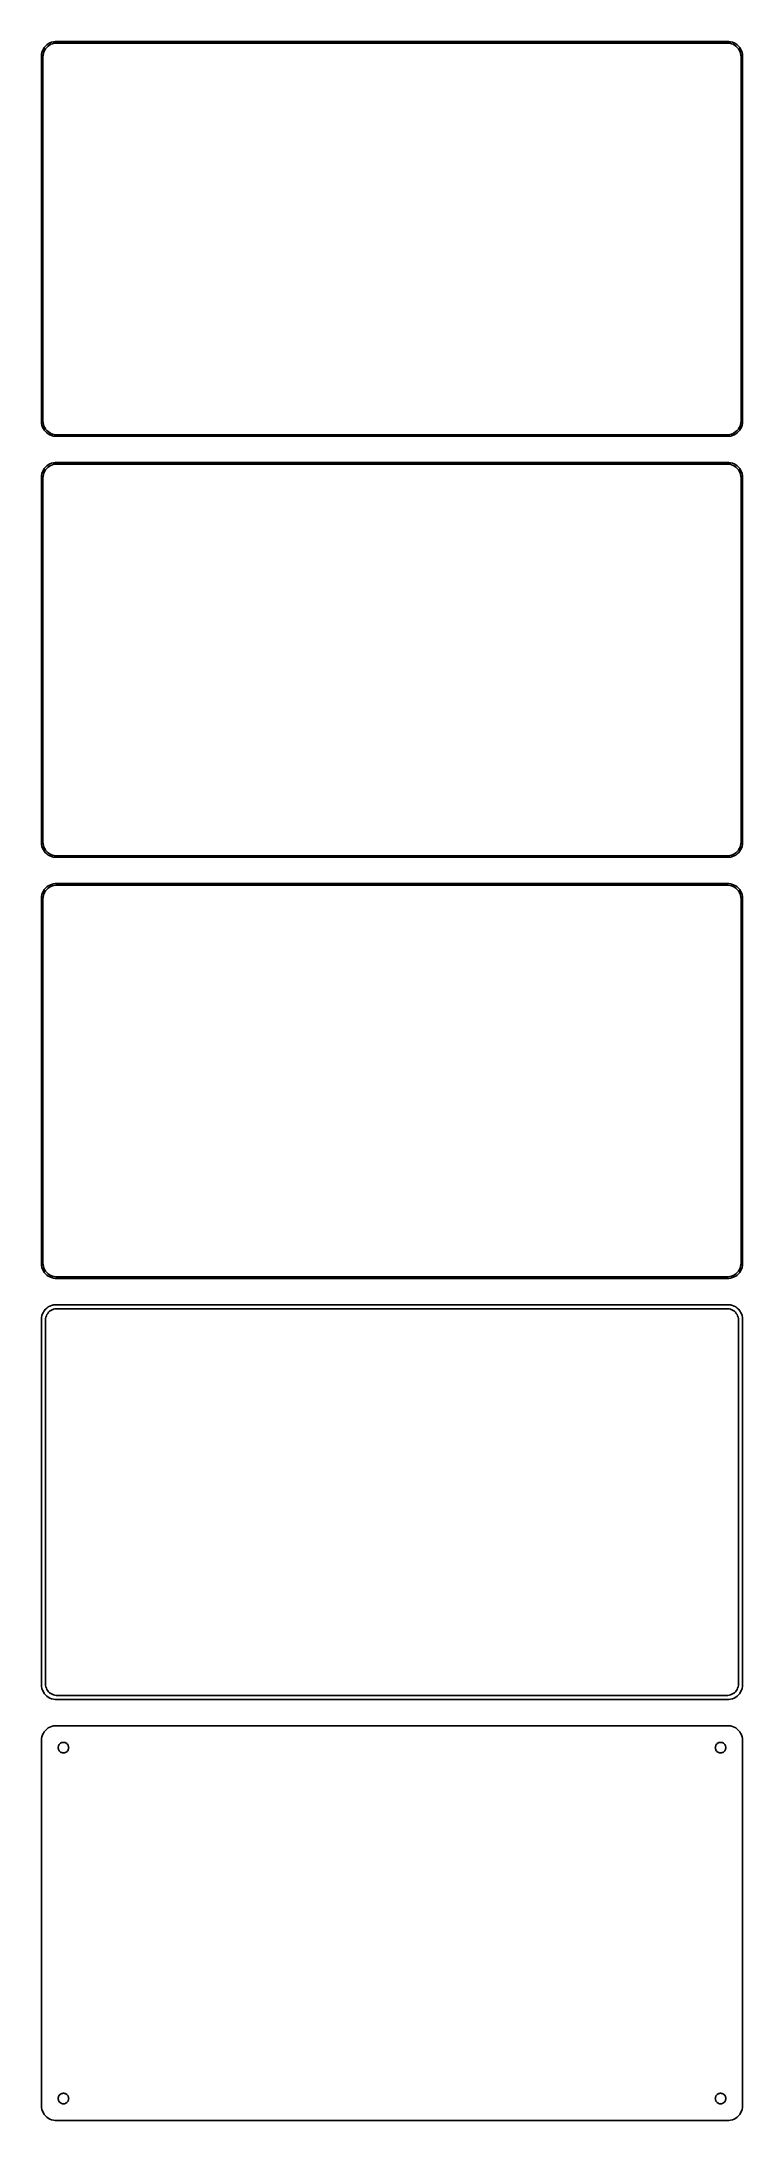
# Model space of a CAD drawing. Header units: metres. Extents: x -120 to 120, y 509 to 1219.
import ezdxf

# ---------------------------------------------------------------- set-up
doc = ezdxf.new("R2010")
doc.units = ezdxf.units.M

msp = doc.modelspace()

# ---------------------------------------------------------------- linework, layer by layer
for p, q in [((-119.649, 1216.34), (-119.843, 1215.74)), ((-119.382, 1216.91), (-119.649, 1216.34)), ((-119.045, 1217.44), (-119.382, 1216.91)), ((-119.351, 1215.43), (-119.166, 1216)), ((-119.166, 1216), (-118.912, 1216.54)), ((-118.645, 1217.92), (-119.045, 1217.44)), ((-118.912, 1216.54), (-118.593, 1217.04)), ((-118.187, 1218.35), (-118.645, 1217.92)), ((-118.593, 1217.04), (-118.213, 1217.5)), ((-118.213, 1217.5), (-117.778, 1217.91)), ((-117.679, 1218.72), (-118.187, 1218.35)), ((-117.778, 1217.91), (-117.295, 1218.26)), ((-117.129, 1219.02), (-117.679, 1218.72)), ((-117.295, 1218.26), (-116.772, 1218.55)), ((-116.545, 1219.26), (-117.129, 1219.02)), ((-116.772, 1218.55), (-116.218, 1218.77)), ((-115.937, 1219.41), (-116.545, 1219.26)), ((-116.218, 1218.77), (-115.64, 1218.92)), ((-115.314, 1219.49), (-115.937, 1219.41)), ((-115.64, 1218.92), (-115.048, 1218.99)), ((115.314, 1219.49), (-115.314, 1219.49)), ((-115.048, 1218.99), (115.048, 1218.99)), ((115.048, 1218.99), (115.64, 1218.92)), ((115.937, 1219.41), (115.314, 1219.49)), ((115.64, 1218.92), (116.218, 1218.77)), ((116.545, 1219.26), (115.937, 1219.41)), ((116.218, 1218.77), (116.772, 1218.55)), ((117.129, 1219.02), (116.545, 1219.26)), ((116.772, 1218.55), (117.295, 1218.26)), ((117.679, 1218.72), (117.129, 1219.02)), ((117.295, 1218.26), (117.778, 1217.91)), ((118.187, 1218.35), (117.679, 1218.72)), ((117.778, 1217.91), (118.213, 1217.5)), ((118.645, 1217.92), (118.187, 1218.35)), ((118.213, 1217.5), (118.593, 1217.04)), ((118.593, 1217.04), (118.912, 1216.54)), ((119.045, 1217.44), (118.645, 1217.92)), ((118.912, 1216.54), (119.166, 1216)), ((119.382, 1216.91), (119.045, 1217.44)), ((119.166, 1216), (119.351, 1215.43)), ((119.649, 1216.34), (119.382, 1216.91)), ((119.843, 1215.74), (119.649, 1216.34)), ((-119.961, 1215.13), (-120, 1214.5)), ((-120, 1214.5), (-120, 1089.5)), ((-119.843, 1215.74), (-119.961, 1215.13)), ((-119.5, 1214.25), (-119.463, 1214.85)), ((-119.5, 1089.75), (-119.5, 1214.25)), ((-119.463, 1214.85), (-119.351, 1215.43)), ((119.351, 1215.43), (119.463, 1214.85)), ((119.463, 1214.85), (119.5, 1214.25)), ((119.5, 1214.25), (119.5, 1089.75)), ((119.961, 1215.13), (119.843, 1215.74)), ((120, 1214.5), (119.961, 1215.13)), ((120, 1089.5), (120, 1214.5)), ((-120, 1089.5), (-119.961, 1088.87)), ((-119.961, 1088.87), (-119.843, 1088.26)), ((-119.843, 1088.26), (-119.649, 1087.66)), ((-119.463, 1089.15), (-119.5, 1089.75)), ((-119.351, 1088.57), (-119.463, 1089.15)), ((-119.166, 1088), (-119.351, 1088.57)), ((-118.912, 1087.46), (-119.166, 1088)), ((119.166, 1088), (118.912, 1087.46)), ((119.351, 1088.57), (119.166, 1088)), ((119.463, 1089.15), (119.351, 1088.57)), ((119.5, 1089.75), (119.463, 1089.15)), ((119.649, 1087.66), (119.843, 1088.26)), ((119.843, 1088.26), (119.961, 1088.87)), ((119.961, 1088.87), (120, 1089.5)), ((-119.649, 1087.66), (-119.382, 1087.09)), ((-119.382, 1087.09), (-119.045, 1086.56)), ((-119.045, 1086.56), (-118.645, 1086.08)), ((-118.593, 1086.96), (-118.912, 1087.46)), ((-118.645, 1086.08), (-118.187, 1085.65)), ((-118.213, 1086.5), (-118.593, 1086.96)), ((-117.778, 1086.09), (-118.213, 1086.5)), ((-118.187, 1085.65), (-117.679, 1085.28)), ((-117.295, 1085.74), (-117.778, 1086.09)), ((-117.679, 1085.28), (-117.129, 1084.98)), ((-116.772, 1085.45), (-117.295, 1085.74)), ((-117.129, 1084.98), (-116.545, 1084.74)), ((-116.218, 1085.23), (-116.772, 1085.45)), ((-116.545, 1084.74), (-115.937, 1084.59)), ((-115.64, 1085.08), (-116.218, 1085.23)), ((-115.937, 1084.59), (-115.314, 1084.51)), ((-115.048, 1085.01), (-115.64, 1085.08)), ((-115.314, 1084.51), (115.314, 1084.51)), ((115.048, 1085.01), (-115.048, 1085.01)), ((115.64, 1085.08), (115.048, 1085.01)), ((115.314, 1084.51), (115.937, 1084.59)), ((116.218, 1085.23), (115.64, 1085.08)), ((115.937, 1084.59), (116.545, 1084.74)), ((116.772, 1085.45), (116.218, 1085.23)), ((116.545, 1084.74), (117.129, 1084.98)), ((117.295, 1085.74), (116.772, 1085.45)), ((117.129, 1084.98), (117.679, 1085.28)), ((117.778, 1086.09), (117.295, 1085.74)), ((117.679, 1085.28), (118.187, 1085.65)), ((118.213, 1086.5), (117.778, 1086.09)), ((118.187, 1085.65), (118.645, 1086.08)), ((118.593, 1086.96), (118.213, 1086.5)), ((118.912, 1087.46), (118.593, 1086.96)), ((118.645, 1086.08), (119.045, 1086.56)), ((119.045, 1086.56), (119.382, 1087.09)), ((119.382, 1087.09), (119.649, 1087.66)), ((-118.645, 1073.92), (-119.045, 1073.44)), ((-118.187, 1074.35), (-118.645, 1073.92)), ((-118.213, 1073.5), (-117.778, 1073.91)), ((-117.679, 1074.72), (-118.187, 1074.35)), ((-117.778, 1073.91), (-117.295, 1074.26)), ((-117.129, 1075.02), (-117.679, 1074.72)), ((-117.295, 1074.26), (-116.772, 1074.55)), ((-116.545, 1075.26), (-117.129, 1075.02)), ((-116.772, 1074.55), (-116.218, 1074.77)), ((-115.937, 1075.41), (-116.545, 1075.26)), ((-116.218, 1074.77), (-115.64, 1074.92)), ((-115.314, 1075.49), (-115.937, 1075.41)), ((-115.64, 1074.92), (-115.048, 1074.99)), ((115.314, 1075.49), (-115.314, 1075.49)), ((-115.048, 1074.99), (115.048, 1074.99)), ((115.048, 1074.99), (115.64, 1074.92)), ((115.937, 1075.41), (115.314, 1075.49)), ((115.64, 1074.92), (116.218, 1074.77)), ((116.545, 1075.26), (115.937, 1075.41)), ((116.218, 1074.77), (116.772, 1074.55)), ((117.129, 1075.02), (116.545, 1075.26)), ((116.772, 1074.55), (117.295, 1074.26)), ((117.679, 1074.72), (117.129, 1075.02)), ((117.295, 1074.26), (117.778, 1073.91)), ((118.187, 1074.35), (117.679, 1074.72)), ((117.778, 1073.91), (118.213, 1073.5)), ((118.645, 1073.92), (118.187, 1074.35)), ((119.045, 1073.44), (118.645, 1073.92)), ((-119.961, 1071.13), (-120, 1070.5)), ((-120, 1070.5), (-120, 945.5)), ((-119.843, 1071.74), (-119.961, 1071.13)), ((-119.649, 1072.34), (-119.843, 1071.74)), ((-119.382, 1072.91), (-119.649, 1072.34)), ((-119.5, 1070.25), (-119.463, 1070.85)), ((-119.5, 945.75), (-119.5, 1070.25)), ((-119.463, 1070.85), (-119.351, 1071.43)), ((-119.045, 1073.44), (-119.382, 1072.91)), ((-119.351, 1071.43), (-119.166, 1072)), ((-119.166, 1072), (-118.912, 1072.54)), ((-118.912, 1072.54), (-118.593, 1073.04)), ((-118.593, 1073.04), (-118.213, 1073.5)), ((118.213, 1073.5), (118.593, 1073.04)), ((118.593, 1073.04), (118.912, 1072.54)), ((118.912, 1072.54), (119.166, 1072)), ((119.382, 1072.91), (119.045, 1073.44)), ((119.166, 1072), (119.351, 1071.43)), ((119.351, 1071.43), (119.463, 1070.85)), ((119.649, 1072.34), (119.382, 1072.91)), ((119.463, 1070.85), (119.5, 1070.25)), ((119.5, 1070.25), (119.5, 945.75)), ((119.843, 1071.74), (119.649, 1072.34)), ((119.961, 1071.13), (119.843, 1071.74)), ((120, 1070.5), (119.961, 1071.13)), ((120, 945.5), (120, 1070.5)), ((-119.463, 945.155), (-119.5, 945.75)), ((119.5, 945.75), (119.463, 945.155)), ((-120, 945.5), (-119.961, 944.873)), ((-119.961, 944.873), (-119.843, 944.257)), ((-119.843, 944.257), (-119.649, 943.659)), ((-119.649, 943.659), (-119.382, 943.091)), ((-119.351, 944.569), (-119.463, 945.155)), ((-119.382, 943.091), (-119.045, 942.561)), ((-119.166, 944.001), (-119.351, 944.569)), ((-118.912, 943.462), (-119.166, 944.001)), ((-119.045, 942.561), (-118.645, 942.077)), ((-118.593, 942.958), (-118.912, 943.462)), ((-118.645, 942.077), (-118.187, 941.647)), ((-118.213, 942.498), (-118.593, 942.958)), ((-117.778, 942.09), (-118.213, 942.498)), ((-118.187, 941.647), (-117.679, 941.278)), ((-117.295, 941.739), (-117.778, 942.09)), ((-117.679, 941.278), (-117.129, 940.976)), ((-116.772, 941.452), (-117.295, 941.739)), ((-117.129, 940.976), (-116.545, 940.745)), ((-116.218, 941.232), (-116.772, 941.452)), ((-116.545, 940.745), (-115.937, 940.589)), ((-115.64, 941.084), (-116.218, 941.232)), ((-115.937, 940.589), (-115.314, 940.51)), ((-115.048, 941.009), (-115.64, 941.084)), ((-115.314, 940.51), (115.314, 940.51)), ((115.048, 941.009), (-115.048, 941.009)), ((115.64, 941.084), (115.048, 941.009)), ((115.314, 940.51), (115.937, 940.589)), ((116.218, 941.232), (115.64, 941.084)), ((115.937, 940.589), (116.545, 940.745)), ((116.772, 941.452), (116.218, 941.232)), ((116.545, 940.745), (117.129, 940.976)), ((117.295, 941.739), (116.772, 941.452)), ((117.129, 940.976), (117.679, 941.278)), ((117.778, 942.09), (117.295, 941.739)), ((117.679, 941.278), (118.187, 941.647)), ((118.213, 942.498), (117.778, 942.09)), ((118.187, 941.647), (118.645, 942.077)), ((118.593, 942.958), (118.213, 942.498)), ((118.912, 943.462), (118.593, 942.958)), ((118.645, 942.077), (119.045, 942.561)), ((119.166, 944.001), (118.912, 943.462)), ((119.045, 942.561), (119.382, 943.091)), ((119.351, 944.569), (119.166, 944.001)), ((119.463, 945.155), (119.351, 944.569)), ((119.382, 943.091), (119.649, 943.659)), ((119.649, 943.659), (119.843, 944.257)), ((119.843, 944.257), (119.961, 944.873)), ((119.961, 944.873), (120, 945.5)), ((-115.937, 931.411), (-116.545, 931.255)), ((-115.314, 931.49), (-115.937, 931.411)), ((115.314, 931.49), (-115.314, 931.49)), ((115.937, 931.411), (115.314, 931.49)), ((116.545, 931.255), (115.937, 931.411)), ((-119.961, 927.127), (-120, 926.5)), ((-120, 926.5), (-120, 801.5)), ((-119.843, 927.743), (-119.961, 927.127)), ((-119.649, 928.341), (-119.843, 927.743)), ((-119.382, 928.909), (-119.649, 928.341)), ((-119.5, 926.25), (-119.463, 926.845)), ((-119.5, 801.75), (-119.5, 926.25)), ((-119.463, 926.845), (-119.351, 927.431)), ((-119.045, 929.439), (-119.382, 928.909)), ((-119.351, 927.431), (-119.166, 927.999)), ((-119.166, 927.999), (-118.912, 928.538)), ((-118.645, 929.923), (-119.045, 929.439)), ((-118.912, 928.538), (-118.593, 929.042)), ((-118.187, 930.353), (-118.645, 929.923)), ((-118.593, 929.042), (-118.213, 929.502)), ((-118.213, 929.502), (-117.778, 929.91)), ((-117.679, 930.722), (-118.187, 930.353)), ((-117.778, 929.91), (-117.295, 930.261)), ((-117.129, 931.024), (-117.679, 930.722)), ((-117.295, 930.261), (-116.772, 930.548)), ((-116.545, 931.255), (-117.129, 931.024)), ((-116.772, 930.548), (-116.218, 930.768)), ((-116.218, 930.768), (-115.64, 930.916)), ((-115.64, 930.916), (-115.048, 930.991)), ((-115.048, 930.991), (115.048, 930.991)), ((115.048, 930.991), (115.64, 930.916)), ((115.64, 930.916), (116.218, 930.768)), ((116.218, 930.768), (116.772, 930.548)), ((117.129, 931.024), (116.545, 931.255)), ((116.772, 930.548), (117.295, 930.261)), ((117.679, 930.722), (117.129, 931.024)), ((117.295, 930.261), (117.778, 929.91)), ((118.187, 930.353), (117.679, 930.722)), ((117.778, 929.91), (118.213, 929.502)), ((118.645, 929.923), (118.187, 930.353)), ((118.213, 929.502), (118.593, 929.042)), ((118.593, 929.042), (118.912, 928.538)), ((119.045, 929.439), (118.645, 929.923)), ((118.912, 928.538), (119.166, 927.999)), ((119.382, 928.909), (119.045, 929.439)), ((119.166, 927.999), (119.351, 927.431)), ((119.351, 927.431), (119.463, 926.845)), ((119.649, 928.341), (119.382, 928.909)), ((119.463, 926.845), (119.5, 926.25)), ((119.5, 926.25), (119.5, 801.75)), ((119.843, 927.743), (119.649, 928.341)), ((119.961, 927.127), (119.843, 927.743)), ((120, 926.5), (119.961, 927.127)), ((120, 801.5), (120, 926.5)), ((-120, 801.5), (-119.961, 800.873)), ((-119.961, 800.873), (-119.843, 800.257)), ((-119.843, 800.257), (-119.649, 799.659)), ((-119.649, 799.659), (-119.382, 799.091)), ((-119.463, 801.155), (-119.5, 801.75)), ((-119.351, 800.569), (-119.463, 801.155)), ((-119.382, 799.091), (-119.045, 798.561)), ((-119.166, 800.001), (-119.351, 800.569)), ((-118.912, 799.462), (-119.166, 800.001)), ((-119.045, 798.561), (-118.645, 798.077)), ((-118.593, 798.958), (-118.912, 799.462)), ((-118.645, 798.077), (-118.187, 797.647)), ((-118.213, 798.498), (-118.593, 798.958)), ((-117.778, 798.09), (-118.213, 798.498)), ((-118.187, 797.647), (-117.679, 797.278)), ((-117.295, 797.739), (-117.778, 798.09)), ((-117.679, 797.278), (-117.129, 796.976)), ((-116.772, 797.452), (-117.295, 797.739)), ((-117.129, 796.976), (-116.545, 796.745)), ((-116.218, 797.232), (-116.772, 797.452)), ((-116.545, 796.745), (-115.937, 796.589)), ((-115.64, 797.084), (-116.218, 797.232)), ((-115.937, 796.589), (-115.314, 796.51)), ((-115.048, 797.009), (-115.64, 797.084)), ((-115.314, 796.51), (115.314, 796.51)), ((115.048, 797.009), (-115.048, 797.009)), ((115.64, 797.084), (115.048, 797.009)), ((115.314, 796.51), (115.937, 796.589)), ((116.218, 797.232), (115.64, 797.084)), ((115.937, 796.589), (116.545, 796.745)), ((116.772, 797.452), (116.218, 797.232)), ((116.545, 796.745), (117.129, 796.976)), ((117.295, 797.739), (116.772, 797.452)), ((117.129, 796.976), (117.679, 797.278)), ((117.778, 798.09), (117.295, 797.739)), ((117.679, 797.278), (118.187, 797.647)), ((118.213, 798.498), (117.778, 798.09)), ((118.187, 797.647), (118.645, 798.077)), ((118.593, 798.958), (118.213, 798.498)), ((118.912, 799.462), (118.593, 798.958)), ((118.645, 798.077), (119.045, 798.561)), ((119.166, 800.001), (118.912, 799.462)), ((119.045, 798.561), (119.382, 799.091)), ((119.351, 800.569), (119.166, 800.001)), ((119.463, 801.155), (119.351, 800.569)), ((119.382, 799.091), (119.649, 799.659)), ((119.5, 801.75), (119.463, 801.155)), ((119.649, 799.659), (119.843, 800.257)), ((119.843, 800.257), (119.961, 800.873)), ((119.961, 800.873), (120, 801.5)), ((-119.961, 783.127), (-120, 782.5)), ((-120, 782.5), (-120, 657.5)), ((-119.843, 783.743), (-119.961, 783.127)), ((-119.649, 784.341), (-119.843, 783.743)), ((-119.382, 784.909), (-119.649, 784.341)), ((-119.045, 785.439), (-119.382, 784.909)), ((-118.645, 785.923), (-119.045, 785.439)), ((-118.187, 786.353), (-118.645, 785.923)), ((-118.619, 782.25), (-118.589, 782.735)), ((-118.619, 657.75), (-118.619, 782.25)), ((-118.589, 782.735), (-118.498, 783.212)), ((-118.498, 783.212), (-118.348, 783.674)), ((-118.348, 783.674), (-118.141, 784.114)), ((-117.679, 786.722), (-118.187, 786.353)), ((-118.141, 784.114), (-117.88, 784.524)), ((-117.88, 784.524), (-117.571, 784.899)), ((-117.129, 787.024), (-117.679, 786.722)), ((-117.571, 784.899), (-117.216, 785.231)), ((-117.216, 785.231), (-116.823, 785.517)), ((-116.545, 787.255), (-117.129, 787.024)), ((-116.823, 785.517), (-116.398, 785.751)), ((-115.937, 787.411), (-116.545, 787.255)), ((-116.398, 785.751), (-115.946, 785.93)), ((-115.946, 785.93), (-115.475, 786.051)), ((-115.314, 787.49), (-115.937, 787.411)), ((-115.475, 786.051), (-114.993, 786.112)), ((115.314, 787.49), (-115.314, 787.49)), ((-114.993, 786.112), (114.993, 786.112)), ((114.993, 786.112), (115.475, 786.051)), ((115.937, 787.411), (115.314, 787.49)), ((115.475, 786.051), (115.946, 785.93)), ((116.545, 787.255), (115.937, 787.411)), ((115.946, 785.93), (116.398, 785.751)), ((116.398, 785.751), (116.823, 785.517)), ((117.129, 787.024), (116.545, 787.255)), ((116.823, 785.517), (117.216, 785.231)), ((117.679, 786.722), (117.129, 787.024)), ((117.216, 785.231), (117.571, 784.899)), ((117.571, 784.899), (117.88, 784.524)), ((118.187, 786.353), (117.679, 786.722)), ((117.88, 784.524), (118.141, 784.114)), ((118.141, 784.114), (118.348, 783.674)), ((118.645, 785.923), (118.187, 786.353)), ((118.348, 783.674), (118.498, 783.212)), ((118.498, 783.212), (118.589, 782.735)), ((118.589, 782.735), (118.619, 782.25)), ((118.619, 782.25), (118.619, 657.75)), ((119.045, 785.439), (118.645, 785.923)), ((119.382, 784.909), (119.045, 785.439)), ((119.649, 784.341), (119.382, 784.909)), ((119.843, 783.743), (119.649, 784.341)), ((119.961, 783.127), (119.843, 783.743)), ((120, 782.5), (119.961, 783.127)), ((120, 657.5), (120, 782.5)), ((-120, 657.5), (-119.961, 656.873)), ((-119.961, 656.873), (-119.843, 656.257)), ((-119.843, 656.257), (-119.649, 655.659)), ((-119.649, 655.659), (-119.382, 655.091)), ((-119.382, 655.091), (-119.045, 654.561)), ((-119.045, 654.561), (-118.645, 654.077)), ((-118.589, 657.265), (-118.619, 657.75)), ((-118.498, 656.788), (-118.589, 657.265)), ((-118.348, 656.326), (-118.498, 656.788)), ((-118.141, 655.886), (-118.348, 656.326)), ((-117.88, 655.476), (-118.141, 655.886)), ((-117.571, 655.101), (-117.88, 655.476)), ((-117.216, 654.769), (-117.571, 655.101)), ((-116.823, 654.483), (-117.216, 654.769)), ((-116.398, 654.249), (-116.823, 654.483)), ((-115.946, 654.07), (-116.398, 654.249)), ((116.398, 654.249), (115.946, 654.07)), ((116.823, 654.483), (116.398, 654.249)), ((117.216, 654.769), (116.823, 654.483)), ((117.571, 655.101), (117.216, 654.769)), ((117.88, 655.476), (117.571, 655.101)), ((118.141, 655.886), (117.88, 655.476)), ((118.348, 656.326), (118.141, 655.886)), ((118.498, 656.788), (118.348, 656.326)), ((118.589, 657.265), (118.498, 656.788)), ((118.619, 657.75), (118.589, 657.265)), ((118.645, 654.077), (119.045, 654.561)), ((119.045, 654.561), (119.382, 655.091)), ((119.382, 655.091), (119.649, 655.659)), ((119.649, 655.659), (119.843, 656.257)), ((119.843, 656.257), (119.961, 656.873)), ((119.961, 656.873), (120, 657.5)), ((-118.645, 654.077), (-118.187, 653.647)), ((-118.187, 653.647), (-117.679, 653.278)), ((-117.679, 653.278), (-117.129, 652.976)), ((-117.129, 652.976), (-116.545, 652.745)), ((-116.545, 652.745), (-115.937, 652.589)), ((-115.475, 653.949), (-115.946, 654.07)), ((-115.937, 652.589), (-115.314, 652.51)), ((-114.993, 653.888), (-115.475, 653.949)), ((-115.314, 652.51), (115.314, 652.51)), ((114.993, 653.888), (-114.993, 653.888)), ((115.475, 653.949), (114.993, 653.888)), ((115.314, 652.51), (115.937, 652.589)), ((115.946, 654.07), (115.475, 653.949)), ((115.937, 652.589), (116.545, 652.745)), ((116.545, 652.745), (117.129, 652.976)), ((117.129, 652.976), (117.679, 653.278)), ((117.679, 653.278), (118.187, 653.647)), ((118.187, 653.647), (118.645, 654.077)), ((-119.649, 640.341), (-119.843, 639.743)), ((-119.382, 640.909), (-119.649, 640.341)), ((-119.045, 641.439), (-119.382, 640.909)), ((-118.645, 641.923), (-119.045, 641.439)), ((-118.187, 642.353), (-118.645, 641.923)), ((-117.679, 642.722), (-118.187, 642.353)), ((-117.129, 643.024), (-117.679, 642.722)), ((-116.545, 643.255), (-117.129, 643.024)), ((-115.937, 643.411), (-116.545, 643.255)), ((-115.314, 643.49), (-115.937, 643.411)), ((115.314, 643.49), (-115.314, 643.49)), ((115.937, 643.411), (115.314, 643.49)), ((116.545, 643.255), (115.937, 643.411)), ((117.129, 643.024), (116.545, 643.255)), ((117.679, 642.722), (117.129, 643.024)), ((118.187, 642.353), (117.679, 642.722)), ((118.645, 641.923), (118.187, 642.353)), ((119.045, 641.439), (118.645, 641.923)), ((119.382, 640.909), (119.045, 641.439)), ((119.649, 640.341), (119.382, 640.909)), ((119.843, 639.743), (119.649, 640.341)), ((-119.961, 639.127), (-120, 638.5)), ((-120, 638.5), (-120, 513.5)), ((-119.843, 639.743), (-119.961, 639.127)), ((-114.3, 636), (-114.286, 636.226)), ((-114.286, 635.774), (-114.3, 636)), ((-114.286, 636.226), (-114.243, 636.448)), ((-114.243, 635.552), (-114.286, 635.774)), ((-114.243, 636.448), (-114.174, 636.663)), ((-114.174, 635.337), (-114.243, 635.552)), ((-114.174, 636.663), (-114.077, 636.867)), ((-114.077, 635.133), (-114.174, 635.337)), ((-114.077, 636.867), (-113.956, 637.058)), ((-113.956, 634.942), (-114.077, 635.133)), ((-113.956, 637.058), (-113.812, 637.232)), ((-113.812, 634.768), (-113.956, 634.942)), ((-113.812, 637.232), (-113.647, 637.387)), ((-113.647, 634.613), (-113.812, 634.768)), ((-113.647, 637.387), (-113.464, 637.52)), ((-113.464, 634.48), (-113.647, 634.613)), ((-113.464, 637.52), (-113.266, 637.629)), ((-113.266, 634.371), (-113.464, 634.48)), ((-113.266, 637.629), (-113.056, 637.712)), ((-113.056, 634.288), (-113.266, 634.371)), ((-113.056, 637.712), (-112.837, 637.768)), ((-112.837, 634.232), (-113.056, 634.288)), ((-112.837, 637.768), (-112.613, 637.796)), ((-112.613, 634.204), (-112.837, 634.232)), ((-112.613, 637.796), (-112.387, 637.796)), ((-112.387, 634.204), (-112.613, 634.204)), ((-112.387, 637.796), (-112.163, 637.768)), ((-112.163, 634.232), (-112.387, 634.204)), ((-112.163, 637.768), (-111.944, 637.712)), ((-111.944, 634.288), (-112.163, 634.232)), ((-111.944, 637.712), (-111.734, 637.629)), ((-111.734, 634.371), (-111.944, 634.288)), ((-111.734, 637.629), (-111.536, 637.52)), ((-111.536, 634.48), (-111.734, 634.371)), ((-111.536, 637.52), (-111.353, 637.387)), ((-111.353, 634.613), (-111.536, 634.48)), ((-111.353, 637.387), (-111.188, 637.232)), ((-111.188, 634.768), (-111.353, 634.613)), ((-111.188, 637.232), (-111.044, 637.058)), ((-111.044, 634.942), (-111.188, 634.768)), ((-111.044, 637.058), (-110.923, 636.867)), ((-110.923, 635.133), (-111.044, 634.942)), ((-110.923, 636.867), (-110.826, 636.663)), ((-110.826, 635.337), (-110.923, 635.133)), ((-110.826, 636.663), (-110.757, 636.448)), ((-110.757, 635.552), (-110.826, 635.337)), ((-110.757, 636.448), (-110.714, 636.226)), ((-110.714, 635.774), (-110.757, 635.552)), ((-110.714, 636.226), (-110.7, 636)), ((-110.7, 636), (-110.714, 635.774)), ((110.7, 636), (110.714, 636.226)), ((110.714, 635.774), (110.7, 636)), ((110.714, 636.226), (110.757, 636.448)), ((110.757, 635.552), (110.714, 635.774)), ((110.757, 636.448), (110.826, 636.663)), ((110.826, 635.337), (110.757, 635.552)), ((110.826, 636.663), (110.923, 636.867)), ((110.923, 635.133), (110.826, 635.337)), ((110.923, 636.867), (111.044, 637.058)), ((111.044, 634.942), (110.923, 635.133)), ((111.044, 637.058), (111.188, 637.232)), ((111.188, 634.768), (111.044, 634.942)), ((111.188, 637.232), (111.353, 637.387)), ((111.353, 634.613), (111.188, 634.768)), ((111.353, 637.387), (111.536, 637.52)), ((111.536, 634.48), (111.353, 634.613)), ((111.536, 637.52), (111.734, 637.629)), ((111.734, 634.371), (111.536, 634.48)), ((111.734, 637.629), (111.944, 637.712)), ((111.944, 634.288), (111.734, 634.371)), ((111.944, 637.712), (112.163, 637.768)), ((112.163, 634.232), (111.944, 634.288)), ((112.163, 637.768), (112.387, 637.796)), ((112.387, 634.204), (112.163, 634.232)), ((112.387, 637.796), (112.613, 637.796)), ((112.613, 634.204), (112.387, 634.204)), ((112.613, 637.796), (112.837, 637.768)), ((112.837, 634.232), (112.613, 634.204)), ((112.837, 637.768), (113.056, 637.712)), ((113.056, 634.288), (112.837, 634.232)), ((113.056, 637.712), (113.266, 637.629)), ((113.266, 634.371), (113.056, 634.288)), ((113.266, 637.629), (113.464, 637.52)), ((113.464, 634.48), (113.266, 634.371)), ((113.464, 637.52), (113.647, 637.387)), ((113.647, 634.613), (113.464, 634.48)), ((113.647, 637.387), (113.812, 637.232)), ((113.812, 634.768), (113.647, 634.613)), ((113.812, 637.232), (113.956, 637.058)), ((113.956, 634.942), (113.812, 634.768)), ((113.956, 637.058), (114.077, 636.867)), ((114.077, 635.133), (113.956, 634.942)), ((114.077, 636.867), (114.174, 636.663)), ((114.174, 635.337), (114.077, 635.133)), ((114.174, 636.663), (114.243, 636.448)), ((114.243, 635.552), (114.174, 635.337)), ((114.243, 636.448), (114.286, 636.226)), ((114.286, 635.774), (114.243, 635.552)), ((114.286, 636.226), (114.3, 636)), ((114.3, 636), (114.286, 635.774)), ((119.961, 639.127), (119.843, 639.743)), ((120, 638.5), (119.961, 639.127)), ((120, 513.5), (120, 638.5)), ((-120, 513.5), (-119.961, 512.873)), ((-119.961, 512.873), (-119.843, 512.257)), ((-119.843, 512.257), (-119.649, 511.659)), ((-114.3, 516), (-114.286, 516.226)), ((-114.286, 515.774), (-114.3, 516)), ((-114.286, 516.226), (-114.243, 516.448)), ((-114.243, 515.552), (-114.286, 515.774)), ((-114.243, 516.448), (-114.174, 516.663)), ((-114.174, 515.337), (-114.243, 515.552)), ((-114.174, 516.663), (-114.077, 516.867)), ((-114.077, 515.133), (-114.174, 515.337)), ((-114.077, 516.867), (-113.956, 517.058)), ((-113.956, 514.942), (-114.077, 515.133)), ((-113.956, 517.058), (-113.812, 517.232)), ((-113.812, 514.768), (-113.956, 514.942)), ((-113.812, 517.232), (-113.647, 517.387)), ((-113.647, 514.613), (-113.812, 514.768)), ((-113.647, 517.387), (-113.464, 517.52)), ((-113.464, 514.48), (-113.647, 514.613)), ((-113.464, 517.52), (-113.266, 517.629)), ((-113.266, 514.371), (-113.464, 514.48)), ((-113.266, 517.629), (-113.056, 517.712)), ((-113.056, 514.288), (-113.266, 514.371)), ((-113.056, 517.712), (-112.837, 517.768)), ((-112.837, 514.232), (-113.056, 514.288)), ((-112.837, 517.768), (-112.613, 517.796)), ((-112.613, 514.204), (-112.837, 514.232)), ((-112.613, 517.796), (-112.387, 517.796)), ((-112.387, 514.204), (-112.613, 514.204)), ((-112.387, 517.796), (-112.163, 517.768)), ((-112.163, 514.232), (-112.387, 514.204)), ((-112.163, 517.768), (-111.944, 517.712)), ((-111.944, 514.288), (-112.163, 514.232)), ((-111.944, 517.712), (-111.734, 517.629)), ((-111.734, 514.371), (-111.944, 514.288)), ((-111.734, 517.629), (-111.536, 517.52)), ((-111.536, 514.48), (-111.734, 514.371)), ((-111.536, 517.52), (-111.353, 517.387)), ((-111.353, 514.613), (-111.536, 514.48)), ((-111.353, 517.387), (-111.188, 517.232)), ((-111.188, 514.768), (-111.353, 514.613)), ((-111.188, 517.232), (-111.044, 517.058)), ((-111.044, 514.942), (-111.188, 514.768)), ((-111.044, 517.058), (-110.923, 516.867)), ((-110.923, 515.133), (-111.044, 514.942)), ((-110.923, 516.867), (-110.826, 516.663)), ((-110.826, 515.337), (-110.923, 515.133)), ((-110.826, 516.663), (-110.757, 516.448)), ((-110.757, 515.552), (-110.826, 515.337)), ((-110.757, 516.448), (-110.714, 516.226)), ((-110.714, 515.774), (-110.757, 515.552)), ((-110.714, 516.226), (-110.7, 516)), ((-110.7, 516), (-110.714, 515.774)), ((110.7, 516), (110.714, 516.226)), ((110.714, 515.774), (110.7, 516)), ((110.714, 516.226), (110.757, 516.448)), ((110.757, 515.552), (110.714, 515.774)), ((110.757, 516.448), (110.826, 516.663)), ((110.826, 515.337), (110.757, 515.552)), ((110.826, 516.663), (110.923, 516.867)), ((110.923, 515.133), (110.826, 515.337)), ((110.923, 516.867), (111.044, 517.058)), ((111.044, 514.942), (110.923, 515.133)), ((111.044, 517.058), (111.188, 517.232)), ((111.188, 514.768), (111.044, 514.942)), ((111.188, 517.232), (111.353, 517.387)), ((111.353, 514.613), (111.188, 514.768)), ((111.353, 517.387), (111.536, 517.52)), ((111.536, 514.48), (111.353, 514.613)), ((111.536, 517.52), (111.734, 517.629)), ((111.734, 514.371), (111.536, 514.48)), ((111.734, 517.629), (111.944, 517.712)), ((111.944, 514.288), (111.734, 514.371)), ((111.944, 517.712), (112.163, 517.768)), ((112.163, 514.232), (111.944, 514.288)), ((112.163, 517.768), (112.387, 517.796)), ((112.387, 514.204), (112.163, 514.232)), ((112.387, 517.796), (112.613, 517.796)), ((112.613, 514.204), (112.387, 514.204)), ((112.613, 517.796), (112.837, 517.768)), ((112.837, 514.232), (112.613, 514.204)), ((112.837, 517.768), (113.056, 517.712)), ((113.056, 514.288), (112.837, 514.232)), ((113.056, 517.712), (113.266, 517.629)), ((113.266, 514.371), (113.056, 514.288)), ((113.266, 517.629), (113.464, 517.52)), ((113.464, 514.48), (113.266, 514.371)), ((113.464, 517.52), (113.647, 517.387)), ((113.647, 514.613), (113.464, 514.48)), ((113.647, 517.387), (113.812, 517.232)), ((113.812, 514.768), (113.647, 514.613)), ((113.812, 517.232), (113.956, 517.058)), ((113.956, 514.942), (113.812, 514.768)), ((113.956, 517.058), (114.077, 516.867)), ((114.077, 515.133), (113.956, 514.942)), ((114.077, 516.867), (114.174, 516.663)), ((114.174, 515.337), (114.077, 515.133)), ((114.174, 516.663), (114.243, 516.448)), ((114.243, 515.552), (114.174, 515.337)), ((114.243, 516.448), (114.286, 516.226)), ((114.286, 515.774), (114.243, 515.552)), ((114.286, 516.226), (114.3, 516)), ((114.3, 516), (114.286, 515.774)), ((119.649, 511.659), (119.843, 512.257)), ((119.843, 512.257), (119.961, 512.873)), ((119.961, 512.873), (120, 513.5)), ((-119.649, 511.659), (-119.382, 511.091)), ((-119.382, 511.091), (-119.045, 510.561)), ((-119.045, 510.561), (-118.645, 510.077)), ((-118.645, 510.077), (-118.187, 509.647)), ((-118.187, 509.647), (-117.679, 509.278)), ((-117.679, 509.278), (-117.129, 508.976)), ((-117.129, 508.976), (-116.545, 508.745)), ((-116.545, 508.745), (-115.937, 508.589)), ((-115.937, 508.589), (-115.314, 508.51)), ((-115.314, 508.51), (115.314, 508.51)), ((115.314, 508.51), (115.937, 508.589)), ((115.937, 508.589), (116.545, 508.745)), ((116.545, 508.745), (117.129, 508.976)), ((117.129, 508.976), (117.679, 509.278)), ((117.679, 509.278), (118.187, 509.647)), ((118.187, 509.647), (118.645, 510.077)), ((118.645, 510.077), (119.045, 510.561)), ((119.045, 510.561), (119.382, 511.091)), ((119.382, 511.091), (119.649, 511.659))]:
    msp.add_line(p, q)

doc.saveas('drawing.dxf')
